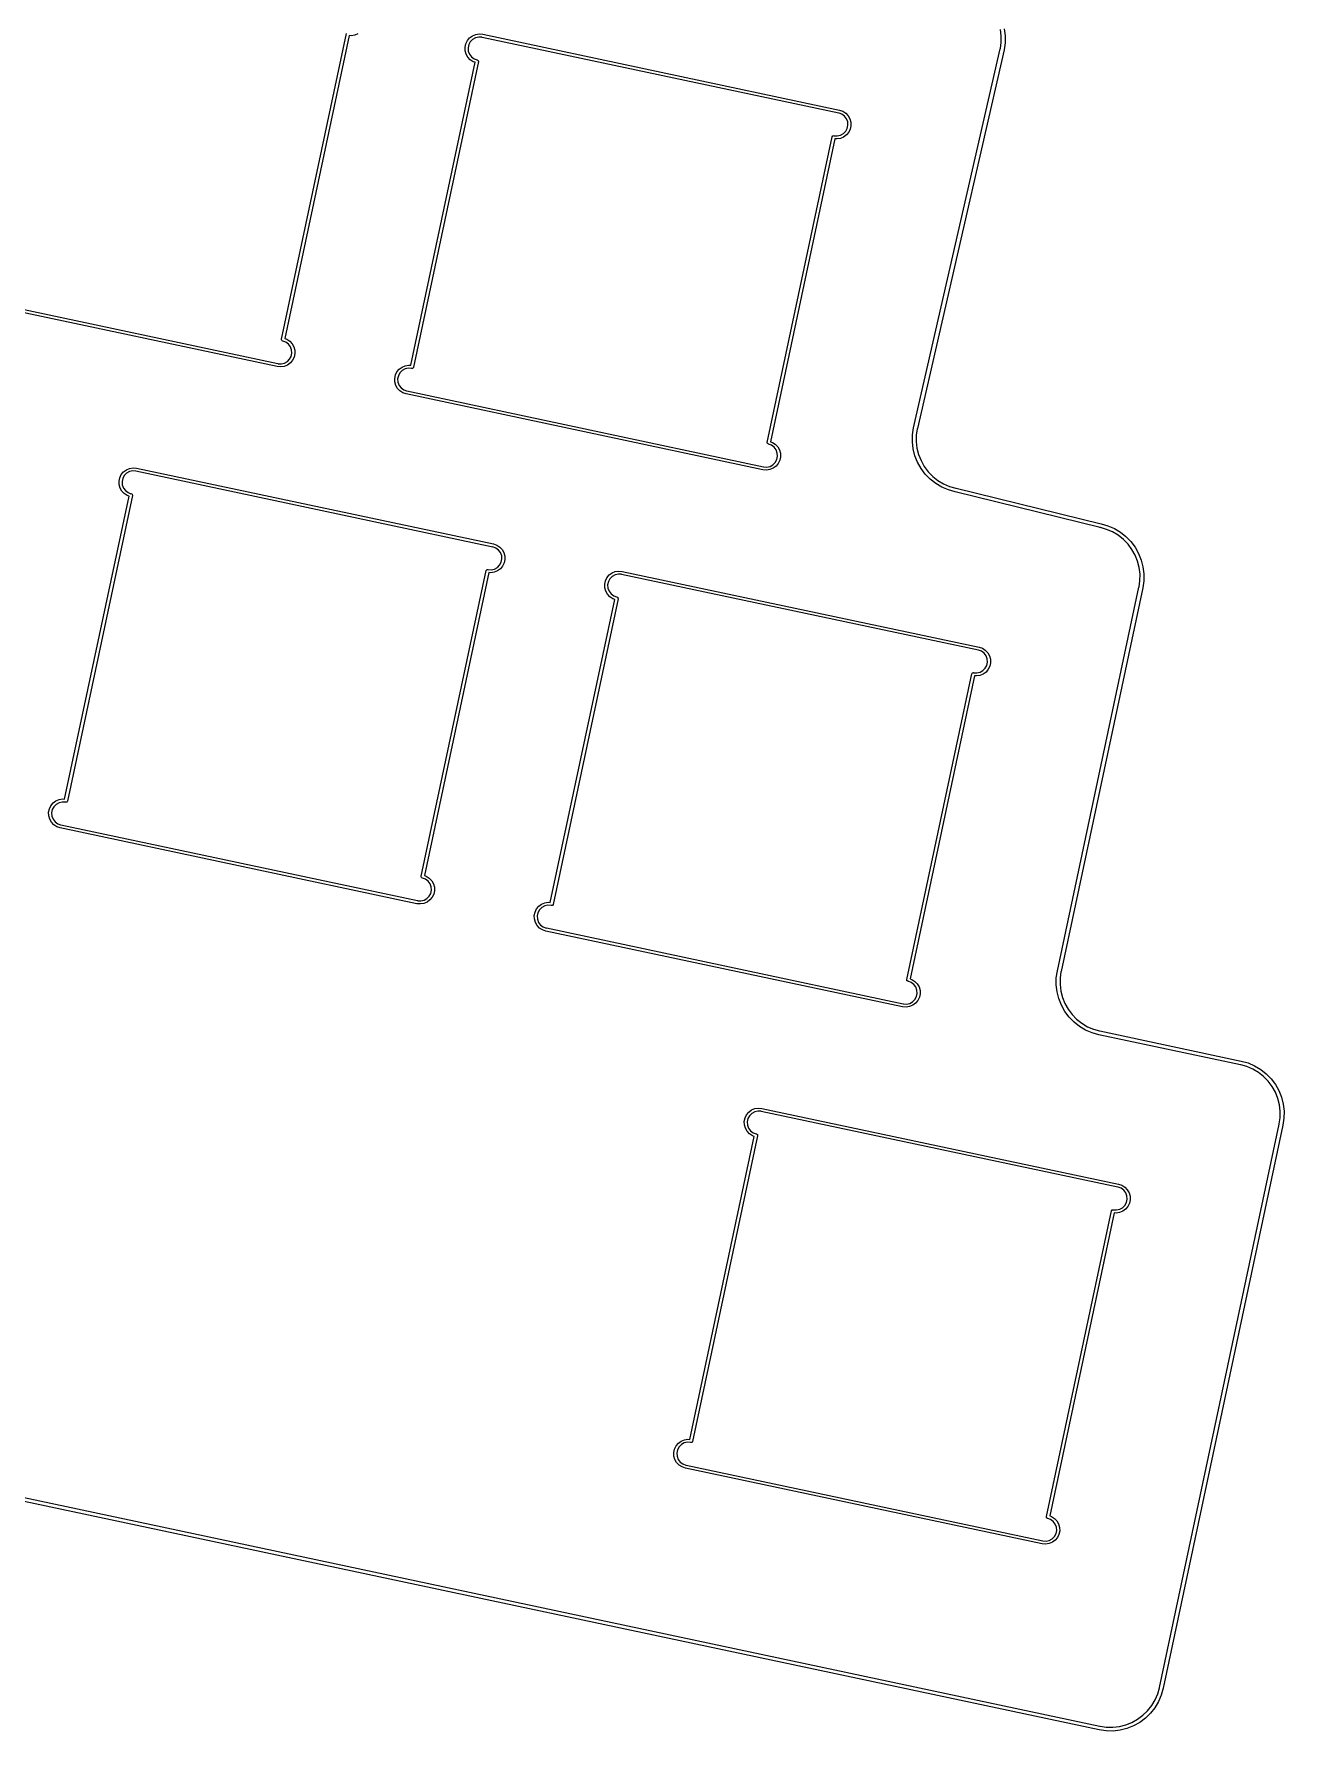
# Model space of a CAD drawing. Extents: x 11 to 430, y -338 to -15.
# Drawn here: x 131.3 to 179.2, y -337.6 to -272.5 of the extents above; entities that cross this region are included whole.
import ezdxf

# ---------------------------------------------------------------- set-up
doc = ezdxf.new("R2010")
doc.units = 0
doc.layers.add('BLACK', color=7, linetype='CONTINUOUS')

msp = doc.modelspace()

# ---------------------------------------------------------------- linework, layer by layer
at = {"layer": 'BLACK', "linetype": 'CONTINUOUS'}
for p, q in [((168.489, -272.277), (168.521, -272.546)), ((140.757, -284.198), (143.251, -272.465)), ((143.357, -272.542), (140.885, -284.172)), ((143.431, -272.548), (143.357, -272.542)), ((143.565, -272.528), (143.431, -272.548)), ((143.689, -272.476), (143.565, -272.528)), ((147.799, -272.99), (147.828, -272.858)), ((147.828, -272.858), (147.886, -272.736)), ((147.886, -272.736), (147.973, -272.632)), ((147.94, -272.886), (147.914, -273.01)), ((148, -272.775), (147.94, -272.886)), ((147.973, -272.632), (148.081, -272.552)), ((148.089, -272.685), (148, -272.775)), ((148.081, -272.552), (148.206, -272.5)), ((148.2, -272.624), (148.089, -272.685)), ((148.323, -272.596), (148.2, -272.624)), ((148.206, -272.5), (148.339, -272.48)), ((148.442, -272.604), (148.323, -272.596)), ((148.339, -272.48), (148.474, -272.492)), ((148.449, -272.609), (148.442, -272.604)), ((162.138, -275.519), (148.449, -272.609)), ((148.449, -272.609), (148.449, -272.609)), ((148.474, -272.492), (162.163, -275.401)), ((148.474, -272.492), (148.474, -272.492)), ((148.474, -272.492), (148.474, -272.492)), ((168.338, -273.039), (168.372, -272.806)), ((168.375, -272.554), (168.346, -272.303)), ((168.372, -272.806), (168.375, -272.554)), ((168.517, -272.818), (168.478, -273.086)), ((168.521, -272.546), (168.517, -272.818)), ((145.712, -285.198), (148.184, -273.567)), ((148.312, -273.541), (145.818, -285.274)), ((147.804, -273.125), (147.799, -272.99)), ((147.84, -273.255), (147.804, -273.125)), ((147.907, -273.372), (147.84, -273.255)), ((148, -273.47), (147.907, -273.372)), ((147.914, -273.01), (147.923, -273.136)), ((147.923, -273.136), (147.968, -273.254)), ((147.968, -273.254), (148.044, -273.355)), ((148.113, -273.543), (148, -273.47)), ((148.044, -273.355), (148.146, -273.43)), ((148.184, -273.567), (148.113, -273.543)), ((148.146, -273.43), (148.257, -273.471)), ((148.257, -273.471), (148.262, -273.47)), ((148.262, -273.47), (148.266, -273.47)), ((148.266, -273.47), (148.266, -273.47)), ((148.266, -273.47), (148.304, -273.496)), ((148.304, -273.496), (148.308, -273.518)), ((148.308, -273.518), (148.311, -273.538)), ((148.311, -273.538), (148.312, -273.541)), ((165.006, -287.594), (168.332, -273.054)), ((168.478, -273.087), (165.153, -287.628)), ((168.332, -273.054), (168.338, -273.039)), ((168.478, -273.086), (168.478, -273.086)), ((168.478, -273.086), (168.478, -273.087)), ((168.478, -273.087), (168.478, -273.087)), ((162.147, -275.517), (162.138, -275.519)), ((162.138, -275.519), (162.138, -275.519)), ((162.258, -275.558), (162.147, -275.517)), ((162.163, -275.401), (162.163, -275.401)), ((162.163, -275.401), (162.291, -275.445)), ((162.291, -275.445), (162.405, -275.518)), ((162.405, -275.518), (162.497, -275.616)), ((162.36, -275.633), (162.258, -275.558)), ((162.436, -275.734), (162.36, -275.633)), ((162.404, -276.214), (162.464, -276.102)), ((162.481, -275.853), (162.436, -275.734)), ((162.464, -276.102), (162.49, -275.979)), ((162.49, -275.979), (162.481, -275.853)), ((162.497, -275.616), (162.564, -275.734)), ((162.577, -276.131), (162.518, -276.252)), ((162.564, -275.734), (162.6, -275.864)), ((162.605, -275.999), (162.577, -276.131)), ((162.6, -275.864), (162.605, -275.999)), ((159.39, -288.159), (161.884, -276.426)), ((161.991, -276.502), (159.519, -288.132)), ((161.884, -276.426), (161.91, -276.388)), ((161.91, -276.388), (161.924, -276.385)), ((161.91, -276.388), (161.91, -276.388)), ((161.91, -276.388), (161.91, -276.388)), ((161.924, -276.385), (161.955, -276.379)), ((161.955, -276.379), (161.955, -276.379)), ((161.955, -276.379), (161.963, -276.384)), ((161.963, -276.384), (162.081, -276.392)), ((162.065, -276.509), (161.991, -276.502)), ((162.198, -276.488), (162.065, -276.509)), ((162.081, -276.392), (162.204, -276.365)), ((162.323, -276.436), (162.198, -276.488)), ((162.204, -276.365), (162.315, -276.304)), ((162.315, -276.304), (162.404, -276.214)), ((162.432, -276.356), (162.323, -276.436)), ((162.518, -276.252), (162.432, -276.356)), ((140.595, -285.248), (126.905, -282.338)), ((126.93, -282.22), (140.62, -285.13)), ((140.761, -284.223), (140.757, -284.198)), ((140.757, -284.198), (140.757, -284.198)), ((140.757, -284.198), (140.757, -284.198)), ((140.765, -284.243), (140.761, -284.223)), ((140.783, -284.256), (140.765, -284.243)), ((140.765, -284.243), (140.765, -284.243)), ((140.765, -284.243), (140.765, -284.243)), ((140.803, -284.269), (140.783, -284.256)), ((140.811, -284.268), (140.803, -284.269)), ((140.803, -284.269), (140.803, -284.269)), ((140.803, -284.269), (140.803, -284.269)), ((140.922, -284.309), (140.811, -284.268)), ((140.885, -284.172), (140.955, -284.196)), ((141.024, -284.384), (140.922, -284.309)), ((140.955, -284.196), (141.069, -284.269)), ((141.1, -284.485), (141.024, -284.384)), ((141.069, -284.269), (141.162, -284.367)), ((141.145, -284.603), (141.1, -284.485)), ((141.155, -284.729), (141.145, -284.603)), ((141.162, -284.367), (141.228, -284.484)), ((141.228, -284.484), (141.265, -284.614)), ((141.265, -284.614), (141.269, -284.749)), ((140.729, -285.26), (140.595, -285.248)), ((140.595, -285.248), (140.595, -285.248)), ((140.62, -285.13), (140.62, -285.13)), ((140.62, -285.13), (140.62, -285.13)), ((140.62, -285.13), (140.627, -285.135)), ((140.627, -285.135), (140.745, -285.143)), ((140.863, -285.239), (140.729, -285.26)), ((140.745, -285.143), (140.869, -285.116)), ((140.987, -285.187), (140.863, -285.239)), ((140.869, -285.116), (140.979, -285.054)), ((140.979, -285.054), (141.068, -284.964)), ((141.096, -285.107), (140.987, -285.187)), ((141.068, -284.964), (141.129, -284.853)), ((141.182, -285.003), (141.096, -285.107)), ((141.129, -284.853), (141.155, -284.729)), ((141.241, -284.881), (141.182, -285.003)), ((141.269, -284.749), (141.241, -284.881)), ((145.271, -285.344), (145.379, -285.263)), ((145.379, -285.263), (145.504, -285.212)), ((145.622, -285.307), (145.498, -285.335)), ((145.504, -285.212), (145.637, -285.191)), ((145.74, -285.315), (145.622, -285.307)), ((145.637, -285.191), (145.712, -285.198)), ((145.747, -285.32), (145.74, -285.315)), ((145.778, -285.315), (145.747, -285.32)), ((145.747, -285.32), (145.747, -285.32)), ((145.792, -285.312), (145.778, -285.315)), ((145.814, -285.28), (145.792, -285.312)), ((145.792, -285.312), (145.792, -285.312)), ((145.792, -285.312), (145.792, -285.312)), ((145.818, -285.274), (145.814, -285.28)), ((145.818, -285.274), (145.818, -285.274)), ((145.098, -285.701), (145.126, -285.569)), ((145.102, -285.836), (145.098, -285.701)), ((145.138, -285.966), (145.102, -285.836)), ((145.126, -285.569), (145.185, -285.448)), ((145.205, -286.084), (145.138, -285.966)), ((145.185, -285.448), (145.271, -285.344)), ((145.238, -285.597), (145.212, -285.721)), ((145.212, -285.721), (145.221, -285.847)), ((145.221, -285.847), (145.266, -285.966)), ((145.298, -285.486), (145.238, -285.597)), ((145.266, -285.966), (145.343, -286.067)), ((145.387, -285.396), (145.298, -285.486)), ((145.498, -285.335), (145.387, -285.396)), ((145.298, -286.182), (145.205, -286.084)), ((145.411, -286.255), (145.298, -286.182)), ((145.343, -286.067), (145.444, -286.142)), ((145.539, -286.298), (145.411, -286.255)), ((145.444, -286.142), (145.555, -286.183)), ((159.229, -289.208), (145.539, -286.298)), ((145.539, -286.298), (145.539, -286.298)), ((145.555, -286.183), (145.559, -286.182)), ((145.559, -286.182), (145.564, -286.181)), ((145.564, -286.181), (145.564, -286.181)), ((145.564, -286.181), (159.254, -289.091)), ((164.964, -288.135), (164.967, -287.864)), ((164.967, -287.864), (165.006, -287.595)), ((165.006, -287.595), (165.006, -287.594)), ((165.006, -287.595), (165.006, -287.595)), ((165.006, -287.595), (165.006, -287.595)), ((165.006, -287.595), (165.006, -287.595)), ((165.113, -287.875), (165.109, -288.128)), ((165.146, -287.642), (165.113, -287.875)), ((165.153, -287.628), (165.146, -287.642)), ((159.391, -288.162), (159.39, -288.159)), ((159.39, -288.159), (159.39, -288.159)), ((159.399, -288.204), (159.391, -288.162)), ((159.436, -288.23), (159.399, -288.204)), ((159.445, -288.229), (159.436, -288.23)), ((159.436, -288.23), (159.436, -288.23)), ((159.556, -288.269), (159.445, -288.229)), ((159.519, -288.132), (159.589, -288.157)), ((159.658, -288.345), (159.556, -288.269)), ((159.589, -288.157), (159.703, -288.23)), ((159.734, -288.446), (159.658, -288.345)), ((159.703, -288.23), (159.795, -288.328)), ((159.779, -288.564), (159.734, -288.446)), ((159.789, -288.69), (159.779, -288.564)), ((159.795, -288.328), (159.862, -288.445)), ((159.862, -288.445), (159.898, -288.575)), ((159.898, -288.575), (159.903, -288.71)), ((164.995, -288.405), (164.964, -288.135)), ((165.062, -288.668), (164.995, -288.405)), ((165.109, -288.128), (165.139, -288.378)), ((165.139, -288.378), (165.201, -288.623)), ((134.695, -289.286), (134.804, -289.205)), ((134.804, -289.205), (134.928, -289.153)), ((134.928, -289.153), (135.062, -289.133)), ((135.062, -289.133), (135.196, -289.145)), ((135.196, -289.145), (135.196, -289.145)), ((135.196, -289.145), (135.196, -289.145)), ((135.196, -289.145), (148.886, -292.055)), ((159.363, -289.22), (159.229, -289.208)), ((159.229, -289.208), (159.229, -289.208)), ((159.229, -289.208), (159.229, -289.208)), ((159.229, -289.208), (159.229, -289.208)), ((159.254, -289.091), (159.254, -289.091)), ((159.254, -289.091), (159.261, -289.096)), ((159.261, -289.096), (159.379, -289.104)), ((159.496, -289.2), (159.363, -289.22)), ((159.379, -289.104), (159.502, -289.076)), ((159.621, -289.148), (159.496, -289.2)), ((159.502, -289.076), (159.613, -289.015)), ((159.613, -289.015), (159.702, -288.925)), ((159.73, -289.067), (159.621, -289.148)), ((159.702, -288.925), (159.762, -288.814)), ((159.816, -288.964), (159.73, -289.067)), ((159.762, -288.814), (159.789, -288.69)), ((159.875, -288.842), (159.816, -288.964)), ((159.903, -288.71), (159.875, -288.842)), ((165.163, -288.92), (165.062, -288.668)), ((165.295, -289.157), (165.163, -288.92)), ((165.201, -288.623), (165.295, -288.857)), ((165.295, -288.857), (165.418, -289.077)), ((165.458, -289.374), (165.295, -289.157)), ((165.418, -289.077), (165.569, -289.28)), ((134.522, -289.643), (134.55, -289.511)), ((134.526, -289.778), (134.522, -289.643)), ((134.563, -289.908), (134.526, -289.778)), ((134.55, -289.511), (134.609, -289.389)), ((134.609, -289.389), (134.695, -289.286)), ((134.662, -289.539), (134.636, -289.663)), ((134.636, -289.663), (134.646, -289.789)), ((134.646, -289.789), (134.691, -289.908)), ((134.723, -289.428), (134.662, -289.539)), ((134.812, -289.338), (134.723, -289.428)), ((134.922, -289.277), (134.812, -289.338)), ((135.046, -289.249), (134.922, -289.277)), ((135.164, -289.257), (135.046, -289.249)), ((135.171, -289.262), (135.164, -289.257)), ((148.861, -292.172), (135.171, -289.262)), ((165.647, -289.569), (165.458, -289.374)), ((165.569, -289.28), (165.745, -289.46)), ((165.86, -289.737), (165.647, -289.569)), ((165.745, -289.46), (165.943, -289.617)), ((166.094, -289.876), (165.86, -289.737)), ((165.943, -289.617), (166.16, -289.746)), ((166.343, -289.983), (166.094, -289.876)), ((166.16, -289.746), (166.392, -289.845)), ((166.392, -289.845), (166.624, -289.911)), ((132.434, -301.851), (134.906, -290.221)), ((135.034, -290.194), (132.54, -301.927)), ((134.629, -290.025), (134.563, -289.908)), ((134.722, -290.124), (134.629, -290.025)), ((134.691, -289.908), (134.767, -290.008)), ((134.836, -290.197), (134.722, -290.124)), ((134.767, -290.008), (134.868, -290.084)), ((134.906, -290.221), (134.836, -290.197)), ((134.868, -290.084), (134.98, -290.125)), ((134.98, -290.125), (134.988, -290.123)), ((134.988, -290.123), (134.988, -290.123)), ((134.988, -290.123), (135, -290.131)), ((135, -290.131), (135.026, -290.149)), ((135.026, -290.149), (135.034, -290.194)), ((166.601, -290.055), (166.343, -289.983)), ((166.602, -290.056), (166.601, -290.055)), ((172.168, -291.429), (166.602, -290.056)), ((166.624, -289.911), (166.636, -289.91)), ((166.636, -289.91), (166.637, -289.91)), ((166.637, -289.91), (166.638, -289.91)), ((166.638, -289.91), (172.204, -291.283)), ((172.169, -291.429), (172.168, -291.429)), ((172.17, -291.43), (172.169, -291.429)), ((172.181, -291.428), (172.17, -291.43)), ((172.414, -291.494), (172.181, -291.428)), ((172.204, -291.283), (172.205, -291.284)), ((172.205, -291.284), (172.463, -291.357)), ((172.646, -291.594), (172.414, -291.494)), ((172.463, -291.357), (172.712, -291.464)), ((172.863, -291.723), (172.646, -291.594)), ((172.712, -291.464), (172.945, -291.602)), ((173.061, -291.879), (172.863, -291.723)), ((172.945, -291.602), (173.158, -291.771)), ((173.158, -291.771), (173.348, -291.965)), ((148.869, -292.17), (148.861, -292.172)), ((148.98, -292.211), (148.869, -292.17)), ((148.886, -292.055), (148.886, -292.055)), ((148.886, -292.055), (148.886, -292.055)), ((148.886, -292.055), (149.013, -292.098)), ((149.082, -292.287), (148.98, -292.211)), ((149.013, -292.098), (149.127, -292.172)), ((149.158, -292.388), (149.082, -292.287)), ((149.127, -292.172), (149.22, -292.27)), ((149.203, -292.506), (149.158, -292.388)), ((149.22, -292.27), (149.286, -292.387)), ((149.286, -292.387), (149.323, -292.517)), ((173.237, -292.06), (173.061, -291.879)), ((173.388, -292.262), (173.237, -292.06)), ((173.348, -291.965), (173.51, -292.182)), ((173.511, -292.482), (173.388, -292.262)), ((173.51, -292.182), (173.643, -292.419)), ((173.605, -292.716), (173.511, -292.482)), ((173.643, -292.419), (173.743, -292.671)), ((146.113, -304.812), (148.607, -293.079)), ((148.607, -293.079), (148.622, -293.056)), ((148.622, -293.056), (148.633, -293.041)), ((148.633, -293.041), (148.658, -293.037)), ((148.633, -293.041), (148.633, -293.041)), ((148.633, -293.041), (148.633, -293.041)), ((148.658, -293.037), (148.678, -293.033)), ((148.678, -293.033), (148.678, -293.033)), ((148.678, -293.033), (148.678, -293.033)), ((148.678, -293.033), (148.685, -293.038)), ((148.685, -293.038), (148.803, -293.046)), ((148.921, -293.141), (148.787, -293.162)), ((148.803, -293.046), (148.927, -293.018)), ((149.045, -293.09), (148.921, -293.141)), ((148.927, -293.018), (149.037, -292.957)), ((149.037, -292.957), (149.126, -292.867)), ((149.154, -293.009), (149.045, -293.09)), ((149.126, -292.867), (149.186, -292.756)), ((149.24, -292.905), (149.154, -293.009)), ((149.186, -292.756), (149.213, -292.632)), ((149.213, -292.632), (149.203, -292.506)), ((149.299, -292.784), (149.24, -292.905)), ((149.327, -292.652), (149.299, -292.784)), ((149.323, -292.517), (149.327, -292.652)), ((153.437, -293.166), (153.562, -293.114)), ((153.562, -293.114), (153.695, -293.094)), ((153.695, -293.094), (153.83, -293.106)), ((153.83, -293.106), (153.83, -293.106)), ((153.83, -293.106), (153.83, -293.106)), ((153.83, -293.106), (167.519, -296.015)), ((173.667, -292.961), (173.605, -292.716)), ((173.697, -293.212), (173.667, -292.961)), ((173.743, -292.671), (173.81, -292.934)), ((173.81, -292.934), (173.842, -293.204)), ((148.713, -293.155), (146.241, -304.786)), ((148.787, -293.162), (148.713, -293.155)), ((153.156, -293.604), (153.184, -293.472)), ((153.16, -293.739), (153.156, -293.604)), ((153.196, -293.869), (153.16, -293.739)), ((153.184, -293.472), (153.243, -293.35)), ((153.243, -293.35), (153.329, -293.246)), ((153.296, -293.5), (153.27, -293.624)), ((153.27, -293.624), (153.28, -293.75)), ((153.28, -293.75), (153.324, -293.868)), ((153.356, -293.389), (153.296, -293.5)), ((153.329, -293.246), (153.437, -293.166)), ((153.445, -293.299), (153.356, -293.389)), ((153.556, -293.238), (153.445, -293.299)), ((153.68, -293.21), (153.556, -293.238)), ((153.798, -293.218), (153.68, -293.21)), ((153.805, -293.223), (153.798, -293.218)), ((167.494, -296.133), (153.805, -293.223)), ((170.524, -308.434), (173.653, -293.713)), ((173.8, -293.744), (170.671, -308.465)), ((173.653, -293.713), (173.659, -293.696)), ((173.659, -293.696), (173.693, -293.464)), ((173.693, -293.464), (173.697, -293.212)), ((173.839, -293.475), (173.8, -293.744)), ((173.8, -293.744), (173.8, -293.744)), ((173.8, -293.744), (173.8, -293.744)), ((173.842, -293.204), (173.839, -293.475)), ((151.068, -305.812), (153.54, -294.182)), ((153.668, -294.155), (151.174, -305.888)), ((153.263, -293.986), (153.196, -293.869)), ((153.356, -294.084), (153.263, -293.986)), ((153.324, -293.868), (153.401, -293.969)), ((153.469, -294.157), (153.356, -294.084)), ((153.401, -293.969), (153.502, -294.045)), ((153.54, -294.182), (153.469, -294.157)), ((153.502, -294.045), (153.613, -294.085)), ((153.613, -294.085), (153.622, -294.084)), ((153.622, -294.084), (153.622, -294.084)), ((153.622, -294.084), (153.624, -294.085)), ((153.624, -294.085), (153.66, -294.11)), ((153.66, -294.11), (153.66, -294.11)), ((153.66, -294.11), (153.66, -294.11)), ((153.66, -294.11), (153.662, -294.124)), ((153.662, -294.124), (153.668, -294.155)), ((167.503, -296.131), (167.494, -296.133)), ((167.494, -296.133), (167.494, -296.133)), ((167.494, -296.133), (167.494, -296.133)), ((167.614, -296.172), (167.503, -296.131)), ((167.519, -296.015), (167.519, -296.015)), ((167.519, -296.015), (167.647, -296.059)), ((167.716, -296.247), (167.614, -296.172)), ((167.647, -296.059), (167.761, -296.132)), ((167.792, -296.348), (167.716, -296.247)), ((167.761, -296.132), (167.853, -296.23)), ((167.837, -296.467), (167.792, -296.348)), ((167.853, -296.23), (167.92, -296.348)), ((167.92, -296.348), (167.956, -296.478)), ((164.746, -308.773), (167.24, -297.04)), ((167.24, -297.04), (167.256, -297.017)), ((167.24, -297.04), (167.24, -297.04)), ((167.24, -297.04), (167.24, -297.04)), ((167.256, -297.017), (167.266, -297.002)), ((167.266, -297.002), (167.29, -296.998)), ((167.266, -297.002), (167.266, -297.002)), ((167.266, -297.002), (167.266, -297.002)), ((167.29, -296.998), (167.311, -296.994)), ((167.311, -296.994), (167.311, -296.994)), ((167.311, -296.994), (167.311, -296.994)), ((167.311, -296.994), (167.319, -296.999)), ((167.319, -296.999), (167.437, -297.006)), ((167.437, -297.006), (167.56, -296.979)), ((167.679, -297.05), (167.554, -297.102)), ((167.56, -296.979), (167.671, -296.918)), ((167.671, -296.918), (167.76, -296.828)), ((167.788, -296.97), (167.679, -297.05)), ((167.76, -296.828), (167.82, -296.717)), ((167.874, -296.866), (167.788, -296.97)), ((167.82, -296.717), (167.847, -296.593)), ((167.847, -296.593), (167.837, -296.467)), ((167.933, -296.745), (167.874, -296.866)), ((167.961, -296.613), (167.933, -296.745)), ((167.956, -296.478), (167.961, -296.613)), ((167.347, -297.116), (164.875, -308.746)), ((167.421, -297.123), (167.347, -297.116)), ((167.554, -297.102), (167.421, -297.123)), ((131.82, -302.355), (131.848, -302.223)), ((131.848, -302.223), (131.907, -302.101)), ((131.907, -302.101), (131.993, -301.997)), ((131.961, -302.251), (131.934, -302.374)), ((132.021, -302.139), (131.961, -302.251)), ((131.993, -301.997), (132.102, -301.917)), ((132.11, -302.05), (132.021, -302.139)), ((132.102, -301.917), (132.226, -301.865)), ((132.22, -301.988), (132.11, -302.05)), ((132.344, -301.961), (132.22, -301.988)), ((132.226, -301.865), (132.36, -301.844)), ((132.462, -301.969), (132.344, -301.961)), ((132.36, -301.844), (132.434, -301.851)), ((132.469, -301.974), (132.462, -301.969)), ((132.481, -301.972), (132.469, -301.974)), ((132.469, -301.974), (132.469, -301.974)), ((132.514, -301.965), (132.481, -301.972)), ((132.527, -301.948), (132.514, -301.965)), ((132.514, -301.965), (132.514, -301.965)), ((132.514, -301.965), (132.514, -301.965)), ((132.54, -301.927), (132.527, -301.948)), ((131.824, -302.489), (131.82, -302.355)), ((131.861, -302.619), (131.824, -302.489)), ((131.927, -302.737), (131.861, -302.619)), ((132.02, -302.835), (131.927, -302.737)), ((131.934, -302.374), (131.944, -302.501)), ((131.944, -302.501), (131.989, -302.619)), ((131.989, -302.619), (132.065, -302.72)), ((132.134, -302.908), (132.02, -302.835)), ((132.065, -302.72), (132.167, -302.795)), ((132.261, -302.952), (132.134, -302.908)), ((132.167, -302.795), (132.278, -302.836)), ((132.278, -302.836), (132.286, -302.834)), ((132.286, -302.834), (145.976, -305.744)), ((132.261, -302.952), (132.261, -302.952)), ((132.261, -302.952), (132.261, -302.952)), ((145.951, -305.862), (132.261, -302.952)), ((146.115, -304.826), (146.113, -304.812)), ((146.113, -304.812), (146.113, -304.812)), ((146.113, -304.812), (146.113, -304.812)), ((146.121, -304.857), (146.115, -304.826)), ((146.137, -304.868), (146.121, -304.857)), ((146.121, -304.857), (146.121, -304.857)), ((146.121, -304.857), (146.121, -304.857)), ((146.159, -304.883), (146.137, -304.868)), ((146.241, -304.786), (146.311, -304.81)), ((146.311, -304.81), (146.425, -304.883)), ((146.167, -304.882), (146.159, -304.883)), ((146.159, -304.883), (146.159, -304.883)), ((146.159, -304.883), (146.159, -304.883)), ((146.279, -304.923), (146.167, -304.882)), ((146.38, -304.998), (146.279, -304.923)), ((146.457, -305.099), (146.38, -304.998)), ((146.425, -304.883), (146.518, -304.981)), ((146.425, -305.579), (146.485, -305.467)), ((146.501, -305.217), (146.457, -305.099)), ((146.485, -305.467), (146.511, -305.343)), ((146.511, -305.343), (146.501, -305.217)), ((146.518, -304.981), (146.584, -305.099)), ((146.597, -305.496), (146.538, -305.617)), ((146.584, -305.099), (146.621, -305.229)), ((146.625, -305.363), (146.597, -305.496)), ((146.621, -305.229), (146.625, -305.363)), ((146.085, -305.874), (145.951, -305.862)), ((145.951, -305.862), (145.951, -305.862)), ((145.951, -305.862), (145.951, -305.862)), ((145.976, -305.744), (145.976, -305.744)), ((145.976, -305.744), (145.976, -305.744)), ((145.976, -305.744), (145.983, -305.749)), ((145.983, -305.749), (146.101, -305.757)), ((146.219, -305.853), (146.085, -305.874)), ((146.101, -305.757), (146.225, -305.73)), ((146.343, -305.801), (146.219, -305.853)), ((146.225, -305.73), (146.335, -305.669)), ((146.335, -305.669), (146.425, -305.579)), ((146.452, -305.721), (146.343, -305.801)), ((146.538, -305.617), (146.452, -305.721)), ((150.482, -306.183), (150.541, -306.062)), ((150.541, -306.062), (150.627, -305.958)), ((150.654, -306.1), (150.594, -306.211)), ((150.627, -305.958), (150.735, -305.878)), ((150.743, -306.01), (150.654, -306.1)), ((150.735, -305.878), (150.86, -305.826)), ((150.854, -305.949), (150.743, -306.01)), ((150.978, -305.922), (150.854, -305.949)), ((150.86, -305.826), (150.993, -305.805)), ((151.096, -305.929), (150.978, -305.922)), ((150.993, -305.805), (151.068, -305.812)), ((151.103, -305.934), (151.096, -305.929)), ((151.111, -305.933), (151.103, -305.934)), ((151.103, -305.934), (151.103, -305.934)), ((151.148, -305.926), (151.111, -305.933)), ((151.174, -305.888), (151.148, -305.926)), ((150.454, -306.315), (150.482, -306.183)), ((150.458, -306.45), (150.454, -306.315)), ((150.495, -306.58), (150.458, -306.45)), ((150.561, -306.698), (150.495, -306.58)), ((150.654, -306.796), (150.561, -306.698)), ((150.594, -306.211), (150.568, -306.335)), ((150.568, -306.335), (150.578, -306.461)), ((150.578, -306.461), (150.622, -306.58)), ((150.622, -306.58), (150.699, -306.681)), ((150.767, -306.869), (150.654, -306.796)), ((150.699, -306.681), (150.8, -306.756)), ((150.8, -306.756), (150.911, -306.797)), ((150.911, -306.797), (150.92, -306.795)), ((150.92, -306.795), (164.61, -309.705)), ((150.895, -306.913), (150.767, -306.869)), ((164.585, -309.822), (150.895, -306.913)), ((150.895, -306.913), (150.895, -306.913)), ((164.75, -308.794), (164.746, -308.773)), ((164.746, -308.773), (164.746, -308.773)), ((164.746, -308.773), (164.746, -308.773)), ((164.875, -308.746), (164.945, -308.771)), ((164.945, -308.771), (165.059, -308.844)), ((170.481, -308.974), (170.485, -308.703)), ((170.485, -308.703), (170.524, -308.434)), ((170.524, -308.434), (170.524, -308.434)), ((170.524, -308.434), (170.524, -308.434)), ((170.63, -308.714), (170.627, -308.966)), ((170.664, -308.481), (170.63, -308.714)), ((170.671, -308.465), (170.664, -308.481)), ((164.755, -308.818), (164.75, -308.794)), ((164.771, -308.83), (164.755, -308.818)), ((164.755, -308.818), (164.755, -308.818)), ((164.755, -308.818), (164.755, -308.818)), ((164.793, -308.844), (164.771, -308.83)), ((164.801, -308.843), (164.793, -308.844)), ((164.793, -308.844), (164.793, -308.844)), ((164.793, -308.844), (164.793, -308.844)), ((164.912, -308.883), (164.801, -308.843)), ((165.014, -308.959), (164.912, -308.883)), ((165.09, -309.06), (165.014, -308.959)), ((165.058, -309.539), (165.118, -309.428)), ((165.059, -308.844), (165.151, -308.942)), ((165.135, -309.178), (165.09, -309.06)), ((165.118, -309.428), (165.145, -309.304)), ((165.145, -309.304), (165.135, -309.178)), ((165.151, -308.942), (165.218, -309.059)), ((165.218, -309.059), (165.255, -309.189)), ((165.259, -309.324), (165.231, -309.456)), ((165.255, -309.189), (165.259, -309.324)), ((170.513, -309.243), (170.481, -308.974)), ((170.58, -309.507), (170.513, -309.243)), ((170.627, -308.966), (170.657, -309.217)), ((170.657, -309.217), (170.719, -309.461)), ((164.719, -309.834), (164.585, -309.822)), ((164.585, -309.822), (164.585, -309.822)), ((164.61, -309.705), (164.61, -309.705)), ((164.61, -309.705), (164.61, -309.705)), ((164.61, -309.705), (164.617, -309.71)), ((164.617, -309.71), (164.735, -309.718)), ((164.853, -309.814), (164.719, -309.834)), ((164.735, -309.718), (164.858, -309.69)), ((164.977, -309.762), (164.853, -309.814)), ((164.858, -309.69), (164.969, -309.629)), ((164.969, -309.629), (165.058, -309.539)), ((165.086, -309.682), (164.977, -309.762)), ((165.172, -309.578), (165.086, -309.682)), ((165.231, -309.456), (165.172, -309.578)), ((170.681, -309.759), (170.58, -309.507)), ((170.813, -309.995), (170.681, -309.759)), ((170.719, -309.461), (170.812, -309.696)), ((170.812, -309.696), (170.936, -309.916)), ((170.976, -310.213), (170.813, -309.995)), ((170.936, -309.916), (171.087, -310.118)), ((171.165, -310.407), (170.976, -310.213)), ((171.087, -310.118), (171.263, -310.299)), ((171.378, -310.575), (171.165, -310.407)), ((171.263, -310.299), (171.461, -310.455)), ((171.611, -310.714), (171.378, -310.575)), ((171.461, -310.455), (171.678, -310.584)), ((171.861, -310.821), (171.611, -310.714)), ((171.678, -310.584), (171.91, -310.684)), ((171.91, -310.684), (172.142, -310.749)), ((172.122, -310.895), (171.861, -310.821)), ((177.551, -312.049), (172.122, -310.895)), ((172.122, -310.895), (172.122, -310.895)), ((172.142, -310.749), (172.153, -310.748)), ((172.153, -310.748), (172.153, -310.748)), ((172.153, -310.748), (177.582, -311.902)), ((177.582, -311.902), (177.582, -311.902)), ((177.582, -311.902), (177.843, -311.976)), ((177.843, -311.976), (178.093, -312.083)), ((177.562, -312.048), (177.551, -312.049)), ((177.551, -312.049), (177.551, -312.049)), ((177.795, -312.113), (177.562, -312.048)), ((178.026, -312.213), (177.795, -312.113)), ((178.243, -312.342), (178.026, -312.213)), ((178.093, -312.083), (178.326, -312.222)), ((178.441, -312.498), (178.243, -312.342)), ((178.326, -312.222), (178.539, -312.39)), ((178.617, -312.679), (178.441, -312.498)), ((178.539, -312.39), (178.728, -312.584)), ((178.768, -312.881), (178.617, -312.679)), ((178.728, -312.584), (178.891, -312.802)), ((178.892, -313.101), (178.768, -312.881)), ((178.891, -312.802), (179.023, -313.039)), ((178.985, -313.336), (178.892, -313.101)), ((179.047, -313.58), (178.985, -313.336)), ((179.023, -313.039), (179.124, -313.291)), ((179.124, -313.291), (179.191, -313.554)), ((158.54, -314.086), (158.599, -313.964)), ((158.599, -313.964), (158.685, -313.86)), ((158.685, -313.86), (158.793, -313.78)), ((158.801, -313.913), (158.712, -314.003)), ((158.793, -313.78), (158.918, -313.728)), ((158.912, -313.852), (158.801, -313.913)), ((159.036, -313.824), (158.912, -313.852)), ((158.918, -313.728), (159.051, -313.708)), ((159.154, -313.832), (159.036, -313.824)), ((159.051, -313.708), (159.186, -313.72)), ((159.161, -313.837), (159.154, -313.832)), ((172.851, -316.747), (159.161, -313.837)), ((159.161, -313.837), (159.161, -313.837)), ((159.161, -313.837), (159.161, -313.837)), ((159.186, -313.72), (159.186, -313.72)), ((159.186, -313.72), (172.876, -316.629)), ((179.077, -313.831), (179.047, -313.58)), ((179.074, -314.083), (179.077, -313.831)), ((179.191, -313.554), (179.223, -313.823)), ((179.223, -313.823), (179.219, -314.095)), ((158.512, -314.218), (158.54, -314.086)), ((158.516, -314.353), (158.512, -314.218)), ((158.553, -314.483), (158.516, -314.353)), ((158.619, -314.6), (158.553, -314.483)), ((158.712, -314.698), (158.619, -314.6)), ((158.652, -314.114), (158.626, -314.238)), ((158.626, -314.238), (158.636, -314.364)), ((158.636, -314.364), (158.68, -314.482)), ((158.712, -314.003), (158.652, -314.114)), ((158.68, -314.482), (158.757, -314.583)), ((158.757, -314.583), (158.858, -314.659)), ((174.439, -335.949), (179.033, -314.332)), ((179.18, -314.363), (174.585, -335.98)), ((179.033, -314.332), (179.04, -314.316)), ((179.04, -314.316), (179.074, -314.083)), ((179.219, -314.095), (179.18, -314.363)), ((179.18, -314.363), (179.18, -314.363)), ((179.18, -314.363), (179.18, -314.363)), ((156.424, -326.426), (158.896, -314.796)), ((159.024, -314.769), (156.53, -326.502)), ((158.825, -314.771), (158.712, -314.698)), ((158.896, -314.796), (158.825, -314.771)), ((158.858, -314.659), (158.969, -314.699)), ((158.969, -314.699), (158.978, -314.698)), ((158.978, -314.698), (158.978, -314.698)), ((158.978, -314.698), (158.978, -314.698)), ((158.978, -314.698), (158.993, -314.708)), ((158.993, -314.708), (159.016, -314.724)), ((159.016, -314.724), (159.016, -314.724)), ((159.016, -314.724), (159.016, -314.724)), ((159.016, -314.724), (159.02, -314.746)), ((159.02, -314.746), (159.024, -314.769)), ((159.024, -314.769), (159.024, -314.769)), ((159.024, -314.769), (159.024, -314.769)), ((172.854, -316.746), (172.851, -316.747)), ((172.851, -316.747), (172.851, -316.747)), ((172.859, -316.745), (172.854, -316.746)), ((172.97, -316.786), (172.859, -316.745)), ((172.876, -316.629), (172.876, -316.629)), ((172.876, -316.629), (173.003, -316.673)), ((173.072, -316.861), (172.97, -316.786)), ((173.003, -316.673), (173.117, -316.746)), ((173.148, -316.962), (173.072, -316.861)), ((173.117, -316.746), (173.209, -316.844)), ((173.193, -317.081), (173.148, -316.962)), ((173.176, -317.331), (173.203, -317.207)), ((173.203, -317.207), (173.193, -317.081)), ((173.209, -316.844), (173.276, -316.962)), ((173.276, -316.962), (173.313, -317.092)), ((173.317, -317.227), (173.289, -317.359)), ((173.313, -317.092), (173.317, -317.227)), ((170.102, -329.387), (172.596, -317.654)), ((172.703, -317.73), (170.231, -329.36)), ((172.596, -317.654), (172.622, -317.616)), ((172.622, -317.616), (172.668, -317.608)), ((172.668, -317.608), (172.675, -317.613)), ((172.675, -317.613), (172.793, -317.62)), ((172.777, -317.737), (172.703, -317.73)), ((172.911, -317.716), (172.777, -317.737)), ((172.793, -317.62), (172.916, -317.593)), ((173.035, -317.664), (172.911, -317.716)), ((172.916, -317.593), (173.027, -317.532)), ((173.027, -317.532), (173.116, -317.442)), ((173.144, -317.584), (173.035, -317.664)), ((173.116, -317.442), (173.176, -317.331)), ((173.23, -317.48), (173.144, -317.584)), ((173.289, -317.359), (173.23, -317.48)), ((172.124, -337.579), (87.4821, -319.575)), ((87.5056, -319.427), (172.155, -337.432)), ((155.81, -326.929), (155.838, -326.797)), ((155.814, -327.064), (155.81, -326.929)), ((155.838, -326.797), (155.897, -326.676)), ((155.897, -326.676), (155.983, -326.572)), ((155.95, -326.825), (155.924, -326.949)), ((155.924, -326.949), (155.934, -327.075)), ((156.01, -326.714), (155.95, -326.825)), ((155.983, -326.572), (156.092, -326.492)), ((156.1, -326.624), (156.01, -326.714)), ((156.092, -326.492), (156.216, -326.44)), ((156.21, -326.563), (156.1, -326.624)), ((156.334, -326.536), (156.21, -326.563)), ((156.216, -326.44), (156.35, -326.419)), ((156.452, -326.543), (156.334, -326.536)), ((156.35, -326.419), (156.424, -326.426)), ((156.459, -326.548), (156.452, -326.543)), ((156.486, -326.543), (156.459, -326.548)), ((156.459, -326.548), (156.459, -326.548)), ((156.459, -326.548), (156.459, -326.548)), ((156.504, -326.54), (156.486, -326.543)), ((156.52, -326.517), (156.504, -326.54)), ((156.504, -326.54), (156.504, -326.54)), ((156.504, -326.54), (156.504, -326.54)), ((156.53, -326.502), (156.52, -326.517)), ((156.53, -326.502), (156.53, -326.502)), ((156.53, -326.502), (156.53, -326.502)), ((155.851, -327.194), (155.814, -327.064)), ((155.917, -327.312), (155.851, -327.194)), ((156.01, -327.41), (155.917, -327.312)), ((155.934, -327.075), (155.978, -327.194)), ((155.978, -327.194), (156.055, -327.295)), ((156.123, -327.483), (156.01, -327.41)), ((156.055, -327.295), (156.156, -327.37)), ((156.251, -327.527), (156.123, -327.483)), ((156.156, -327.37), (156.268, -327.411)), ((156.251, -327.527), (156.251, -327.527)), ((156.251, -327.527), (156.251, -327.527)), ((169.941, -330.436), (156.251, -327.527)), ((156.268, -327.411), (156.276, -327.409)), ((156.276, -327.409), (156.276, -327.409)), ((156.276, -327.409), (156.276, -327.409)), ((156.276, -327.409), (169.966, -330.319)), ((170.111, -329.432), (170.102, -329.387)), ((170.149, -329.458), (170.111, -329.432)), ((170.157, -329.457), (170.149, -329.458)), ((170.268, -329.497), (170.157, -329.457)), ((170.231, -329.36), (170.301, -329.385)), ((170.37, -329.573), (170.268, -329.497)), ((170.301, -329.385), (170.415, -329.458)), ((170.446, -329.674), (170.37, -329.573)), ((170.415, -329.458), (170.508, -329.556)), ((170.508, -329.556), (170.574, -329.673)), ((170.215, -330.304), (170.325, -330.243)), ((170.325, -330.243), (170.414, -330.153)), ((170.414, -330.153), (170.474, -330.042)), ((170.528, -330.192), (170.442, -330.296)), ((170.491, -329.792), (170.446, -329.674)), ((170.474, -330.042), (170.501, -329.918)), ((170.501, -329.918), (170.491, -329.792)), ((170.587, -330.07), (170.528, -330.192)), ((170.574, -329.673), (170.611, -329.803)), ((170.615, -329.938), (170.587, -330.07)), ((170.611, -329.803), (170.615, -329.938)), ((170.075, -330.448), (169.941, -330.436)), ((169.941, -330.436), (169.941, -330.436)), ((169.941, -330.436), (169.941, -330.436)), ((169.966, -330.319), (169.973, -330.324)), ((169.973, -330.324), (170.091, -330.332)), ((170.209, -330.428), (170.075, -330.448)), ((170.091, -330.332), (170.215, -330.304)), ((170.333, -330.376), (170.209, -330.428)), ((170.442, -330.296), (170.333, -330.376)), ((174.374, -336.193), (174.44, -335.96)), ((174.44, -335.96), (174.439, -335.949)), ((174.585, -335.98), (174.512, -336.242)), ((174.585, -335.98), (174.585, -335.98)), ((173.989, -336.84), (174.146, -336.642)), ((174.266, -336.724), (174.098, -336.937)), ((174.146, -336.642), (174.275, -336.425)), ((174.405, -336.491), (174.266, -336.724)), ((174.275, -336.425), (174.374, -336.193)), ((174.512, -336.242), (174.405, -336.491)), ((172.155, -337.432), (172.172, -337.438)), ((172.172, -337.438), (172.404, -337.472)), ((172.907, -337.446), (173.152, -337.384)), ((173.152, -337.384), (173.386, -337.29)), ((173.449, -337.422), (173.197, -337.522)), ((173.386, -337.29), (173.606, -337.167)), ((173.686, -337.289), (173.449, -337.422)), ((173.606, -337.167), (173.809, -337.016)), ((173.903, -337.127), (173.686, -337.289)), ((173.809, -337.016), (173.989, -336.84)), ((174.098, -336.937), (173.903, -337.127)), ((172.393, -337.618), (172.124, -337.579)), ((172.124, -337.579), (172.124, -337.579)), ((172.124, -337.579), (172.124, -337.579)), ((172.124, -337.579), (172.124, -337.579)), ((172.664, -337.621), (172.393, -337.618)), ((172.404, -337.472), (172.657, -337.475)), ((172.657, -337.475), (172.907, -337.446)), ((172.934, -337.589), (172.664, -337.621)), ((173.197, -337.522), (172.934, -337.589))]:
    msp.add_line(p, q, dxfattribs=at)

doc.saveas('drawing.dxf')
